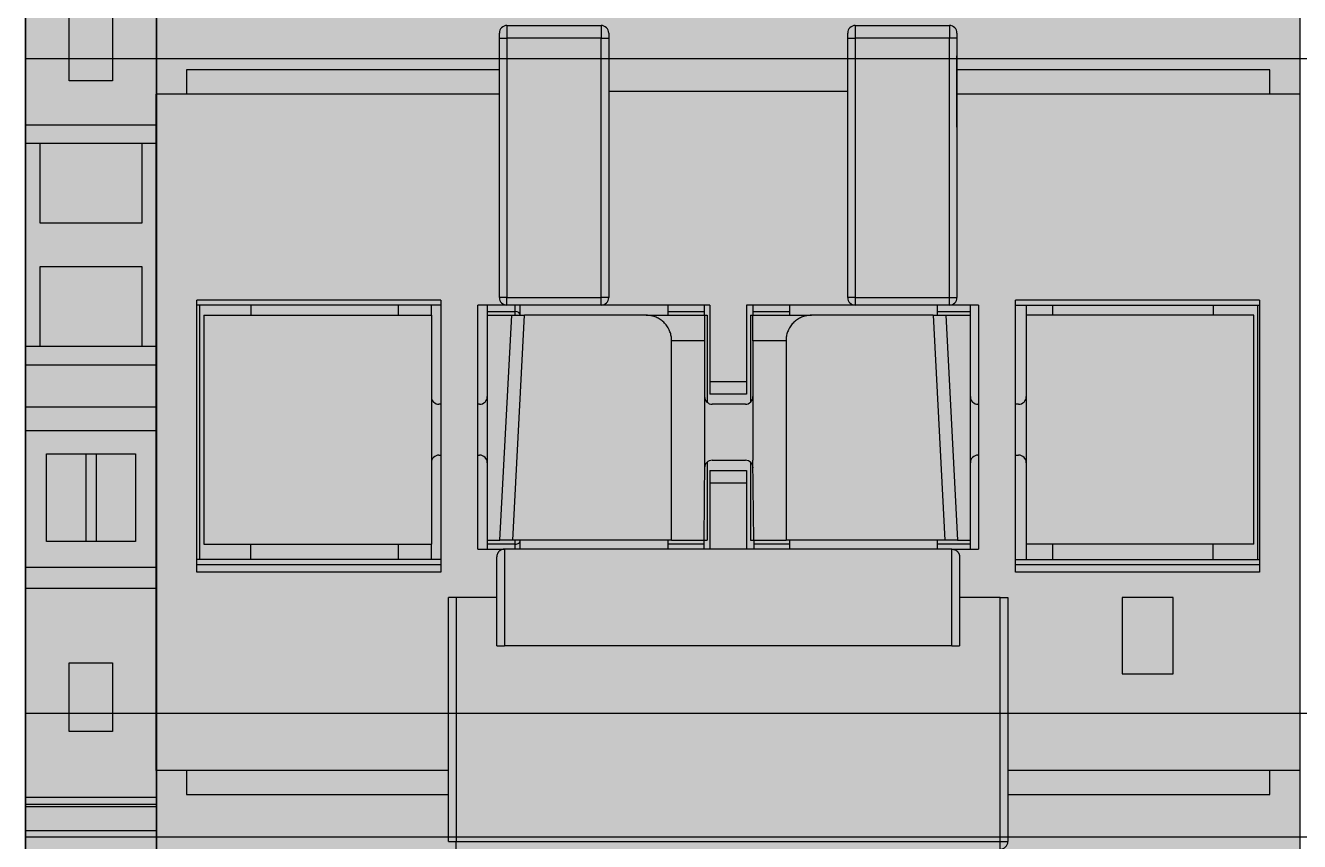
# Model space of a CAD drawing. Extents: x -20 to 2016, y -5898 to 916.
# Drawn here: x 1221.2 to 1271.3, y 622.4 to 654.5 of the extents above; entities that cross this region are included whole.
import ezdxf

# ---------------------------------------------------------------- set-up
doc = ezdxf.new("R2010")
doc.units = 0
doc.layers.add('MAIN-1', color=7, linetype='Continuous')
doc.layers.add('SYMS', color=7, linetype='Continuous')

# ---------------------------------------------------------------- blocks, each defined once
blk = doc.blocks.new('clipfix_35_5-select__2', base_point=(-147.547, 71.306))
at = {"color": 7, "linetype": 'Continuous'}
for p, q in [((-147.547, 76.456), (-147.547, 71.306)), ((-141.281, 76.456), (-147.547, 76.456)), ((-141.281, 71.306), (-141.281, 76.456)), ((-140.345, 76.456), (-141.281, 76.456)), ((-140.345, 71.306), (-140.345, 76.456)), ((-140.244, 76.456), (-140.345, 76.456)), ((-140.244, 76.456), (-140.244, 71.306)), ((-139.986, 76.456), (-140.244, 76.456)), ((-139.986, 76.456), (-139.986, 71.306)), ((-132.965, 76.456), (-139.986, 76.456)), ((-132.965, 76.456), (-132.247, 76.456)), ((-132.965, 71.306), (-132.965, 76.456)), ((-132.247, 75.881), (-132.247, 76.456)), ((-132.247, 76.456), (-124.247, 76.456)), ((-124.247, 76.456), (-124.247, 75.881)), ((-124.247, 76.456), (-123.528, 76.456)), ((-123.528, 76.456), (-121.856, 76.456)), ((-123.528, 71.306), (-123.528, 76.456)), ((-120.931, 76.456), (-121.856, 76.456)), ((-121.856, 76.456), (-121.856, 71.306)), ((-115.557, 76.456), (-120.931, 76.456)), ((-120.931, 76.456), (-120.931, 71.306)), ((-115.557, 76.456), (-115.557, 71.306)), ((-114.737, 76.456), (-115.557, 76.456)), ((-114.737, 71.306), (-114.737, 76.456)), ((-114.737, 76.456), (-106.507, 76.456)), ((-106.507, 76.456), (-106.507, 71.306)), ((-106.507, 76.456), (-106.249, 76.456)), ((-106.249, 71.306), (-106.249, 76.456)), ((-106.249, 76.456), (-106.148, 76.456)), ((-105.212, 76.456), (-106.148, 76.456)), ((-106.148, 71.306), (-106.148, 76.456)), ((-105.212, 76.456), (-98.947, 76.456)), ((-105.212, 71.306), (-105.212, 76.456)), ((-98.947, 71.306), (-98.947, 76.456)), ((-132.247, 71.881), (-132.247, 75.881)), ((-132.247, 75.881), (-129.097, 75.881)), ((-129.097, 75.881), (-129.097, 71.881)), ((-127.397, 75.881), (-124.247, 75.881)), ((-127.397, 71.881), (-127.397, 75.881)), ((-124.247, 75.881), (-124.247, 71.881)), ((-120.022, 75.631), (-116.572, 75.631)), ((-120.022, 74.081), (-120.022, 75.631)), ((-116.572, 75.631), (-116.572, 74.081)), ((-144.647, 73.031), (-144.647, 74.731)), ((-144.647, 74.731), (-141.747, 74.731)), ((-141.747, 74.731), (-141.747, 74.081)), ((-137.397, 74.731), (-134.697, 74.731)), ((-137.397, 73.031), (-137.397, 74.731)), ((-134.697, 74.731), (-134.697, 73.031)), ((-111.797, 74.731), (-109.097, 74.731)), ((-111.797, 73.031), (-111.797, 74.731)), ((-109.097, 74.731), (-109.097, 73.031)), ((-103.697, 74.081), (-103.697, 74.731)), ((-103.697, 74.731), (-100.997, 74.731)), ((-100.997, 74.731), (-100.997, 73.031)), ((-142.261, 74.081), (-142.392, 74.081)), ((-142.392, 73.681), (-142.392, 74.081)), ((-142.261, 73.681), (-142.392, 73.681)), ((-142.261, 74.081), (-142.261, 73.681)), ((-142.261, 74.081), (-141.747, 74.081)), ((-142.261, 73.681), (-141.747, 73.681)), ((-141.747, 74.081), (-141.747, 73.681)), ((-141.747, 73.681), (-141.747, 73.031)), ((-120.022, 74.081), (-116.572, 74.081)), ((-120.022, 73.681), (-120.022, 74.081)), ((-120.022, 73.681), (-116.572, 73.681)), ((-120.022, 72.131), (-120.022, 73.681)), ((-116.572, 74.081), (-116.572, 73.681)), ((-116.572, 73.681), (-116.572, 72.131)), ((-103.697, 73.681), (-103.697, 74.081)), ((-103.697, 74.081), (-103.361, 74.081)), ((-103.697, 73.681), (-103.361, 73.681)), ((-103.697, 73.031), (-103.697, 73.681)), ((-103.361, 74.081), (-103.361, 73.681)), ((-102.661, 74.081), (-103.361, 74.081)), ((-102.661, 73.681), (-103.361, 73.681)), ((-102.661, 74.081), (-102.661, 73.681)), ((-141.747, 73.031), (-144.647, 73.031)), ((-134.697, 73.031), (-137.397, 73.031)), ((-109.097, 73.031), (-111.797, 73.031)), ((-100.997, 73.031), (-103.697, 73.031)), ((-129.097, 71.881), (-132.247, 71.881)), ((-132.247, 71.306), (-132.247, 71.881)), ((-124.247, 71.881), (-127.397, 71.881)), ((-124.247, 71.881), (-124.247, 71.306)), ((-116.572, 72.131), (-120.022, 72.131)), ((-141.281, 71.306), (-147.547, 71.306)), ((-140.345, 71.306), (-141.281, 71.306)), ((-140.244, 71.306), (-140.345, 71.306)), ((-139.986, 71.306), (-140.244, 71.306)), ((-132.965, 71.306), (-139.986, 71.306)), ((-132.965, 71.306), (-132.247, 71.306)), ((-132.247, 71.306), (-124.247, 71.306)), ((-124.247, 71.306), (-123.528, 71.306)), ((-123.528, 71.306), (-121.856, 71.306)), ((-121.856, 71.306), (-120.931, 71.306)), ((-120.931, 71.306), (-115.557, 71.306)), ((-115.557, 71.306), (-114.737, 71.306)), ((-114.737, 71.306), (-106.507, 71.306)), ((-106.507, 71.306), (-106.249, 71.306)), ((-106.249, 71.306), (-106.148, 71.306)), ((-105.212, 71.306), (-106.148, 71.306)), ((-105.212, 71.306), (-98.947, 71.306))]:
    blk.add_line(p, q, dxfattribs=at)

msp = doc.modelspace()

# ---------------------------------------------------------------- hatches: boundary and pattern name
at = {"layer": 'SYMS', "true_color": 0x636466}
h = msp.add_hatch(color=251, dxfattribs=at)
h.dxf.hatch_style = 1
h.paths.add_polyline_path([(1226.364, 605.106), (1271.342, 605.106), (1271.342, 675.606), (1226.364, 675.606)])
h = msp.add_hatch(color=251, dxfattribs=at)
h.dxf.hatch_style = 1
h.paths.add_polyline_path([(1226.364, 665.21), (1221.214, 665.21), (1221.214, 616.61), (1226.364, 616.61)])

# ---------------------------------------------------------------- linework, layer by layer
at = {"layer": 'MAIN-1'}
for p, q in [((1226.353, 654.936), (1226.353, 651.836)), ((1240.153, 654.536), (1243.853, 654.536)), ((1240.153, 654.536), (1240.153, 654.036)), ((1243.853, 654.536), (1243.853, 654.036)), ((1253.853, 654.536), (1257.553, 654.536)), ((1253.853, 654.536), (1253.853, 654.036)), ((1257.553, 654.536), (1257.553, 654.036)), ((1239.853, 654.036), (1239.853, 654.236)), ((1239.853, 643.836), (1239.853, 654.036)), ((1239.853, 654.036), (1240.153, 654.036)), ((1240.153, 654.036), (1240.153, 643.836)), ((1243.853, 654.036), (1240.153, 654.036)), ((1243.853, 643.836), (1243.853, 654.036)), ((1243.853, 654.036), (1244.153, 654.036)), ((1244.153, 654.236), (1244.153, 654.036)), ((1244.153, 654.036), (1244.153, 643.836)), ((1253.553, 654.036), (1253.553, 654.236)), ((1253.553, 643.836), (1253.553, 654.036)), ((1253.553, 654.036), (1253.853, 654.036)), ((1257.553, 654.036), (1253.853, 654.036)), ((1253.853, 654.036), (1253.853, 643.836)), ((1257.553, 643.836), (1257.553, 654.036)), ((1257.853, 654.036), (1257.553, 654.036)), ((1257.853, 654.236), (1257.853, 654.036)), ((1257.853, 654.036), (1257.853, 643.836)), ((1257.853, 650.536), (1257.853, 653.336)), ((1227.553, 652.786), (1227.553, 651.836)), ((1239.853, 652.786), (1227.553, 652.786)), ((1270.153, 652.786), (1257.853, 652.786)), ((1270.153, 651.836), (1270.153, 652.786)), ((1226.353, 625.236), (1226.353, 651.836)), ((1239.853, 651.836), (1226.353, 651.836)), ((1253.553, 651.936), (1244.153, 651.936)), ((1271.353, 651.836), (1257.853, 651.836)), ((1227.953, 633.036), (1227.953, 643.736)), ((1237.553, 643.736), (1227.953, 643.736)), ((1237.553, 643.536), (1227.953, 643.536)), ((1228.078, 633.536), (1228.078, 643.536)), ((1230.078, 643.536), (1230.078, 643.136)), ((1235.878, 643.536), (1235.878, 643.136)), ((1237.178, 643.136), (1237.178, 643.536)), ((1237.553, 643.736), (1237.553, 633.036)), ((1239.003, 633.936), (1239.003, 643.536)), ((1240.153, 643.536), (1239.003, 643.536)), ((1239.378, 643.536), (1239.378, 643.283)), ((1240.153, 643.836), (1239.853, 643.836)), ((1240.153, 643.836), (1243.853, 643.836)), ((1240.153, 643.536), (1240.153, 643.836)), ((1243.853, 643.536), (1240.153, 643.536)), ((1240.478, 643.283), (1240.478, 643.536)), ((1240.678, 643.141), (1240.678, 643.536)), ((1243.853, 643.536), (1243.853, 643.836)), ((1244.153, 643.836), (1243.853, 643.836)), ((1248.128, 643.536), (1243.853, 643.536)), ((1246.478, 643.536), (1246.478, 643.283)), ((1247.928, 643.283), (1247.928, 643.536)), ((1248.128, 643.536), (1248.128, 640.536)), ((1249.578, 643.536), (1249.578, 640.536)), ((1253.853, 643.536), (1249.578, 643.536)), ((1249.828, 643.536), (1249.828, 643.283)), ((1251.278, 643.283), (1251.278, 643.536)), ((1253.853, 643.836), (1253.553, 643.836)), ((1253.853, 643.836), (1257.553, 643.836)), ((1253.853, 643.836), (1253.853, 643.536)), ((1257.553, 643.536), (1253.853, 643.536)), ((1257.078, 643.536), (1257.078, 643.283)), ((1257.553, 643.836), (1257.853, 643.836)), ((1257.553, 643.536), (1257.553, 643.836)), ((1258.703, 643.536), (1257.553, 643.536)), ((1258.378, 643.283), (1258.378, 643.536)), ((1258.703, 643.536), (1258.703, 633.936)), ((1260.153, 633.036), (1260.153, 643.736)), ((1269.753, 643.736), (1260.153, 643.736)), ((1260.153, 643.536), (1269.753, 643.536)), ((1260.578, 643.536), (1260.578, 643.136)), ((1261.628, 643.136), (1261.628, 643.536)), ((1267.928, 643.536), (1267.928, 643.136)), ((1269.678, 643.536), (1269.678, 633.536)), ((1269.753, 643.736), (1269.753, 633.036)), ((1228.228, 643.136), (1237.178, 643.136)), ((1228.228, 643.136), (1228.228, 634.136)), ((1237.178, 643.136), (1237.178, 634.136)), ((1239.378, 643.283), (1239.378, 643.136)), ((1239.378, 643.283), (1240.478, 643.283)), ((1239.378, 643.136), (1239.378, 634.286)), ((1239.378, 643.136), (1240.342, 643.136)), ((1239.878, 634.286), (1240.342, 643.136)), ((1240.342, 643.136), (1240.343, 643.136)), ((1240.343, 643.136), (1240.344, 643.136)), ((1240.344, 643.136), (1240.347, 643.136)), ((1240.347, 643.136), (1240.351, 643.136)), ((1240.351, 643.136), (1240.355, 643.136)), ((1240.355, 643.136), (1240.361, 643.136)), ((1240.361, 643.136), (1240.368, 643.136)), ((1240.368, 643.136), (1240.376, 643.136)), ((1240.376, 643.136), (1240.385, 643.136)), ((1240.378, 634.286), (1240.841, 643.136)), ((1240.385, 643.136), (1240.394, 643.136)), ((1240.394, 643.136), (1240.405, 643.136)), ((1240.405, 643.136), (1240.417, 643.136)), ((1240.417, 643.136), (1240.429, 643.136)), ((1240.429, 643.136), (1240.443, 643.136)), ((1240.443, 643.136), (1240.457, 643.136)), ((1240.457, 643.136), (1240.472, 643.136)), ((1240.472, 643.136), (1240.488, 643.136)), ((1240.478, 643.136), (1240.478, 643.283)), ((1240.488, 643.136), (1240.505, 643.136)), ((1240.505, 643.136), (1240.522, 643.136)), ((1240.522, 643.136), (1240.54, 643.136)), ((1240.54, 643.136), (1240.559, 643.136)), ((1240.559, 643.136), (1240.578, 643.136)), ((1240.578, 643.136), (1240.598, 643.136)), ((1240.598, 643.136), (1240.619, 643.136)), ((1240.619, 643.136), (1240.64, 643.136)), ((1240.64, 643.136), (1240.661, 643.136)), ((1240.661, 643.136), (1240.683, 643.136)), ((1240.678, 643.136), (1240.678, 643.141)), ((1240.683, 643.136), (1240.704, 643.136)), ((1240.704, 643.136), (1240.726, 643.136)), ((1240.726, 643.136), (1240.749, 643.136)), ((1240.749, 643.136), (1240.771, 643.136)), ((1240.771, 643.136), (1240.794, 643.136)), ((1240.794, 643.136), (1240.818, 643.136)), ((1240.818, 643.136), (1240.841, 643.136)), ((1240.841, 643.136), (1240.841, 643.136)), ((1240.841, 643.136), (1240.841, 643.136)), ((1240.841, 643.136), (1240.841, 643.136)), ((1240.841, 643.136), (1240.841, 643.136)), ((1240.841, 643.136), (1240.841, 643.136)), ((1240.841, 643.136), (1240.841, 643.136)), ((1240.841, 643.136), (1240.841, 643.136)), ((1240.841, 643.136), (1240.841, 643.136)), ((1240.841, 643.136), (1240.841, 643.136)), ((1240.841, 643.136), (1240.841, 643.136)), ((1240.841, 643.136), (1240.841, 643.136)), ((1240.841, 643.136), (1240.841, 643.136)), ((1240.841, 643.136), (1240.841, 643.136)), ((1240.841, 643.136), (1240.841, 643.136)), ((1240.841, 643.136), (1240.841, 643.136)), ((1240.841, 643.136), (1240.841, 643.136)), ((1240.841, 643.136), (1240.841, 643.136)), ((1240.841, 643.136), (1240.841, 643.136)), ((1240.841, 643.136), (1240.841, 643.136)), ((1240.841, 643.136), (1240.841, 643.136)), ((1240.841, 643.136), (1240.841, 643.136)), ((1240.841, 643.136), (1240.841, 643.136)), ((1240.841, 643.136), (1240.841, 643.136)), ((1240.841, 643.136), (1240.841, 643.136)), ((1240.841, 643.136), (1240.841, 643.136)), ((1240.841, 643.136), (1240.841, 643.136)), ((1240.841, 643.136), (1240.841, 643.136)), ((1240.841, 643.136), (1240.841, 643.136)), ((1240.841, 643.136), (1240.841, 643.136)), ((1240.841, 643.136), (1240.841, 643.136)), ((1240.841, 643.136), (1240.841, 643.136)), ((1240.841, 643.136), (1240.841, 643.136)), ((1240.841, 643.136), (1240.841, 643.136)), ((1240.841, 643.136), (1240.841, 643.136)), ((1245.628, 643.136), (1240.841, 643.136)), ((1245.674, 643.135), (1245.628, 643.136)), ((1245.629, 643.136), (1247.928, 643.136)), ((1245.719, 643.132), (1245.674, 643.135)), ((1245.763, 643.127), (1245.719, 643.132)), ((1245.807, 643.12), (1245.763, 643.127)), ((1245.851, 643.111), (1245.807, 643.12)), ((1245.894, 643.1), (1245.851, 643.111)), ((1245.937, 643.087), (1245.894, 643.1)), ((1245.979, 643.072), (1245.937, 643.087)), ((1246.021, 643.056), (1245.979, 643.072)), ((1246.062, 643.037), (1246.021, 643.056)), ((1246.102, 643.017), (1246.062, 643.037)), ((1246.141, 642.995), (1246.102, 643.017)), ((1246.179, 642.971), (1246.141, 642.995)), ((1246.216, 642.945), (1246.179, 642.971)), ((1246.252, 642.918), (1246.216, 642.945)), ((1246.478, 643.283), (1246.478, 643.136)), ((1246.478, 643.283), (1247.928, 643.283)), ((1247.928, 643.136), (1247.928, 643.283)), ((1247.928, 643.136), (1247.928, 642.136)), ((1247.928, 643.136), (1248.028, 643.136)), ((1248.028, 643.136), (1248.028, 639.712)), ((1249.728, 643.136), (1249.728, 639.712)), ((1249.728, 643.136), (1249.828, 643.136)), ((1249.828, 643.283), (1249.828, 643.136)), ((1249.828, 643.283), (1251.278, 643.283)), ((1249.828, 642.136), (1249.828, 643.136)), ((1249.828, 643.136), (1252.127, 643.136)), ((1251.278, 643.136), (1251.278, 643.283)), ((1251.54, 642.945), (1251.505, 642.918)), ((1251.577, 642.971), (1251.54, 642.945)), ((1251.615, 642.995), (1251.577, 642.971)), ((1251.654, 643.017), (1251.615, 642.995)), ((1251.694, 643.037), (1251.654, 643.017)), ((1251.735, 643.056), (1251.694, 643.037)), ((1251.777, 643.072), (1251.735, 643.056)), ((1251.819, 643.087), (1251.777, 643.072)), ((1251.862, 643.1), (1251.819, 643.087)), ((1251.905, 643.111), (1251.862, 643.1)), ((1251.949, 643.12), (1251.905, 643.111)), ((1251.993, 643.127), (1251.949, 643.12)), ((1252.037, 643.132), (1251.993, 643.127)), ((1252.082, 643.135), (1252.037, 643.132)), ((1252.128, 643.136), (1252.082, 643.135)), ((1256.915, 643.136), (1252.128, 643.136)), ((1256.915, 643.136), (1256.915, 643.136)), ((1256.915, 643.136), (1256.915, 643.136)), ((1256.915, 643.136), (1256.915, 643.136)), ((1256.915, 643.136), (1256.915, 643.136)), ((1256.915, 643.136), (1256.915, 643.136)), ((1256.915, 643.136), (1256.915, 643.136)), ((1256.915, 643.136), (1257.379, 634.286)), ((1256.915, 643.136), (1256.939, 643.136)), ((1256.939, 643.136), (1256.962, 643.136)), ((1256.962, 643.136), (1256.985, 643.136)), ((1256.985, 643.136), (1257.008, 643.136)), ((1257.008, 643.136), (1257.03, 643.136)), ((1257.03, 643.136), (1257.052, 643.136)), ((1257.052, 643.136), (1257.074, 643.136)), ((1257.074, 643.136), (1257.095, 643.136)), ((1257.078, 643.283), (1257.078, 643.136)), ((1257.078, 643.283), (1258.378, 643.283)), ((1257.095, 643.136), (1257.117, 643.136)), ((1257.117, 643.136), (1257.138, 643.136)), ((1257.138, 643.136), (1257.158, 643.136)), ((1257.158, 643.136), (1257.178, 643.136)), ((1257.178, 643.136), (1257.197, 643.136)), ((1257.197, 643.136), (1257.216, 643.136)), ((1257.216, 643.136), (1257.234, 643.136)), ((1257.234, 643.136), (1257.252, 643.136)), ((1257.252, 643.136), (1257.268, 643.136)), ((1257.268, 643.136), (1257.284, 643.136)), ((1257.284, 643.136), (1257.299, 643.136)), ((1257.299, 643.136), (1257.314, 643.136)), ((1257.314, 643.136), (1257.327, 643.136)), ((1257.327, 643.136), (1257.34, 643.136)), ((1257.34, 643.136), (1257.351, 643.136)), ((1257.351, 643.136), (1257.362, 643.136)), ((1257.362, 643.136), (1257.372, 643.136)), ((1257.372, 643.136), (1257.381, 643.136)), ((1257.381, 643.136), (1257.389, 643.136)), ((1257.389, 643.136), (1257.395, 643.136)), ((1257.395, 643.136), (1257.401, 643.136)), ((1257.401, 643.136), (1257.406, 643.136)), ((1257.406, 643.136), (1257.41, 643.136)), ((1257.41, 643.136), (1257.412, 643.136)), ((1257.412, 643.136), (1257.414, 643.136)), ((1257.414, 643.136), (1257.414, 643.136)), ((1257.414, 643.136), (1258.378, 643.136)), ((1257.414, 643.136), (1257.878, 634.286)), ((1258.378, 643.136), (1258.378, 643.283)), ((1258.378, 634.286), (1258.378, 643.136)), ((1260.578, 643.136), (1260.578, 634.136)), ((1269.528, 643.136), (1260.578, 643.136)), ((1269.528, 634.136), (1269.528, 643.136)), ((1246.286, 642.889), (1246.252, 642.918)), ((1246.319, 642.859), (1246.286, 642.889)), ((1246.351, 642.827), (1246.319, 642.859)), ((1246.381, 642.794), (1246.351, 642.827)), ((1246.41, 642.76), (1246.381, 642.794)), ((1246.437, 642.724), (1246.41, 642.76)), ((1246.463, 642.687), (1246.437, 642.724)), ((1246.487, 642.649), (1246.463, 642.687)), ((1246.509, 642.61), (1246.487, 642.649)), ((1246.529, 642.57), (1246.509, 642.61)), ((1246.548, 642.529), (1246.529, 642.57)), ((1246.564, 642.487), (1246.548, 642.529)), ((1246.579, 642.445), (1246.564, 642.487)), ((1246.592, 642.402), (1246.579, 642.445)), ((1251.177, 642.445), (1251.164, 642.402)), ((1251.192, 642.487), (1251.177, 642.445)), ((1251.209, 642.529), (1251.192, 642.487)), ((1251.227, 642.57), (1251.209, 642.529)), ((1251.248, 642.61), (1251.227, 642.57)), ((1251.27, 642.649), (1251.248, 642.61)), ((1251.294, 642.687), (1251.27, 642.649)), ((1251.319, 642.724), (1251.294, 642.687)), ((1251.346, 642.76), (1251.319, 642.724)), ((1251.375, 642.794), (1251.346, 642.76)), ((1251.405, 642.827), (1251.375, 642.794)), ((1251.437, 642.859), (1251.405, 642.827)), ((1251.47, 642.889), (1251.437, 642.859)), ((1251.505, 642.918), (1251.47, 642.889)), ((1246.603, 642.359), (1246.592, 642.402)), ((1246.612, 642.315), (1246.603, 642.359)), ((1246.619, 642.271), (1246.612, 642.315)), ((1246.624, 642.227), (1246.619, 642.271)), ((1246.627, 642.181), (1246.624, 642.227)), ((1246.628, 642.136), (1246.627, 642.181)), ((1246.628, 634.286), (1246.628, 642.136)), ((1247.928, 642.136), (1246.628, 642.136)), ((1247.928, 642.136), (1247.928, 637.436)), ((1249.828, 642.136), (1249.828, 637.436)), ((1251.128, 642.136), (1249.828, 642.136)), ((1251.129, 642.181), (1251.128, 642.136)), ((1251.128, 642.136), (1251.128, 634.286)), ((1251.132, 642.227), (1251.129, 642.181)), ((1251.137, 642.271), (1251.132, 642.227)), ((1251.144, 642.315), (1251.137, 642.271)), ((1251.153, 642.359), (1251.144, 642.315)), ((1251.164, 642.402), (1251.153, 642.359)), ((1248.128, 640.536), (1249.578, 640.536)), ((1248.128, 640.536), (1248.128, 640.036)), ((1249.578, 640.536), (1249.578, 640.036)), ((1249.578, 640.036), (1248.128, 640.036)), ((1237.553, 639.636), (1237.478, 639.636)), ((1239.078, 639.636), (1239.003, 639.636)), ((1249.528, 639.636), (1248.228, 639.636)), ((1258.703, 639.636), (1258.678, 639.636)), ((1260.278, 639.636), (1260.153, 639.636)), ((1237.478, 637.636), (1237.553, 637.636)), ((1239.003, 637.636), (1239.078, 637.636)), ((1247.928, 637.436), (1247.901, 634.286)), ((1248.226, 637.436), (1249.531, 637.436)), ((1249.856, 634.286), (1249.828, 637.436)), ((1258.678, 637.636), (1258.703, 637.636)), ((1260.153, 637.636), (1260.278, 637.636)), ((1248.028, 637.362), (1248.028, 634.286)), ((1248.128, 637.036), (1248.128, 636.536)), ((1248.128, 637.036), (1249.578, 637.036)), ((1249.578, 637.036), (1249.578, 636.536)), ((1249.728, 637.362), (1249.728, 634.286)), ((1248.128, 636.536), (1248.128, 633.936)), ((1249.578, 636.536), (1248.128, 636.536)), ((1249.578, 636.536), (1249.578, 633.936)), ((1228.228, 634.136), (1237.178, 634.136)), ((1230.078, 633.536), (1230.078, 634.136)), ((1235.878, 634.136), (1235.878, 633.536)), ((1237.178, 633.536), (1237.178, 634.136)), ((1239.003, 633.936), (1240.053, 633.936)), ((1239.378, 634.286), (1239.378, 634.136)), ((1239.378, 634.286), (1239.878, 634.286)), ((1239.378, 634.136), (1239.378, 633.936)), ((1240.478, 634.136), (1239.378, 634.136)), ((1239.879, 634.286), (1239.878, 634.286)), ((1239.88, 634.286), (1239.879, 634.286)), ((1239.883, 634.286), (1239.88, 634.286)), ((1239.887, 634.286), (1239.883, 634.286)), ((1239.891, 634.286), (1239.887, 634.286)), ((1239.897, 634.286), (1239.891, 634.286)), ((1239.904, 634.286), (1239.897, 634.286)), ((1239.912, 634.286), (1239.904, 634.286)), ((1239.92, 633.905), (1239.904, 633.896)), ((1239.921, 634.286), (1239.912, 634.286)), ((1239.936, 633.912), (1239.92, 633.905)), ((1239.931, 634.286), (1239.921, 634.286)), ((1239.941, 634.286), (1239.931, 634.286)), ((1239.953, 633.919), (1239.936, 633.912)), ((1239.953, 634.286), (1239.941, 634.286)), ((1239.966, 634.286), (1239.953, 634.286)), ((1239.97, 633.924), (1239.953, 633.919)), ((1239.979, 634.286), (1239.966, 634.286)), ((1239.986, 633.929), (1239.97, 633.924)), ((1239.993, 634.286), (1239.979, 634.286)), ((1240.003, 633.932), (1239.986, 633.929)), ((1240.008, 634.286), (1239.993, 634.286)), ((1240.02, 633.934), (1240.003, 633.932)), ((1240.024, 634.286), (1240.008, 634.286)), ((1240.037, 633.936), (1240.02, 633.934)), ((1240.041, 634.286), (1240.024, 634.286)), ((1240.053, 633.936), (1240.037, 633.936)), ((1240.058, 634.286), (1240.041, 634.286)), ((1257.653, 633.936), (1240.053, 633.936)), ((1240.053, 633.936), (1240.053, 630.136)), ((1240.076, 634.286), (1240.058, 634.286)), ((1240.095, 634.286), (1240.076, 634.286)), ((1240.115, 634.286), (1240.095, 634.286)), ((1240.135, 634.286), (1240.115, 634.286)), ((1240.155, 634.286), (1240.135, 634.286)), ((1240.176, 634.286), (1240.155, 634.286)), ((1240.197, 634.286), (1240.176, 634.286)), ((1240.219, 634.286), (1240.197, 634.286)), ((1240.241, 634.286), (1240.219, 634.286)), ((1240.263, 634.286), (1240.241, 634.286)), ((1240.285, 634.286), (1240.263, 634.286)), ((1240.308, 634.286), (1240.285, 634.286)), ((1240.331, 634.286), (1240.308, 634.286)), ((1240.354, 634.286), (1240.331, 634.286)), ((1240.378, 634.286), (1240.354, 634.286)), ((1240.378, 634.286), (1240.378, 634.286)), ((1240.378, 634.286), (1240.378, 634.286)), ((1240.378, 634.286), (1240.378, 634.286)), ((1240.378, 634.286), (1240.378, 634.286)), ((1240.378, 634.286), (1240.378, 634.286)), ((1240.378, 634.286), (1240.378, 634.286)), ((1246.628, 634.286), (1240.378, 634.286)), ((1240.478, 634.136), (1240.478, 634.286)), ((1240.478, 633.936), (1240.478, 634.136)), ((1240.678, 634.277), (1240.678, 634.286)), ((1240.678, 633.936), (1240.678, 634.277)), ((1246.478, 634.286), (1246.478, 634.136)), ((1246.478, 634.136), (1246.478, 633.936)), ((1247.899, 634.136), (1246.478, 634.136)), ((1246.628, 634.286), (1247.901, 634.286)), ((1247.899, 634.136), (1247.898, 633.936)), ((1247.9, 634.151), (1247.899, 634.136)), ((1247.901, 634.266), (1247.9, 634.259)), ((1247.9, 634.259), (1247.9, 634.252)), ((1247.9, 634.252), (1247.9, 634.245)), ((1247.9, 634.245), (1247.9, 634.236)), ((1247.9, 634.236), (1247.9, 634.226)), ((1247.9, 634.226), (1247.9, 634.216)), ((1247.9, 634.216), (1247.9, 634.205)), ((1247.9, 634.205), (1247.9, 634.193)), ((1247.9, 634.193), (1247.9, 634.18)), ((1247.9, 634.18), (1247.9, 634.166)), ((1247.9, 634.166), (1247.9, 634.151)), ((1247.901, 634.286), (1248.028, 634.286)), ((1247.901, 634.286), (1247.901, 634.286)), ((1247.901, 634.286), (1247.901, 634.284)), ((1247.901, 634.284), (1247.901, 634.282)), ((1247.901, 634.282), (1247.901, 634.279)), ((1247.901, 634.279), (1247.901, 634.276)), ((1247.901, 634.276), (1247.901, 634.271)), ((1247.901, 634.271), (1247.901, 634.266)), ((1249.728, 634.286), (1249.856, 634.286)), ((1249.856, 634.286), (1251.128, 634.286)), ((1249.856, 634.286), (1249.856, 634.286)), ((1249.856, 634.286), (1249.856, 634.284)), ((1249.856, 634.284), (1249.856, 634.282)), ((1249.856, 634.282), (1249.856, 634.279)), ((1249.856, 634.279), (1249.856, 634.276)), ((1249.856, 634.276), (1249.856, 634.271)), ((1249.856, 634.271), (1249.856, 634.266)), ((1249.856, 634.266), (1249.856, 634.259)), ((1249.856, 634.259), (1249.856, 634.252)), ((1249.856, 634.252), (1249.856, 634.245)), ((1249.856, 634.245), (1249.856, 634.236)), ((1249.856, 634.236), (1249.856, 634.226)), ((1249.856, 634.226), (1249.856, 634.216)), ((1249.856, 634.216), (1249.856, 634.205)), ((1249.856, 634.205), (1249.857, 634.193)), ((1249.857, 634.193), (1249.857, 634.18)), ((1249.857, 634.18), (1249.857, 634.166)), ((1249.857, 634.166), (1249.857, 634.151)), ((1249.857, 634.151), (1249.857, 634.136)), ((1251.278, 634.136), (1249.857, 634.136)), ((1249.857, 634.136), (1249.859, 633.936)), ((1257.379, 634.286), (1251.128, 634.286)), ((1251.278, 634.136), (1251.278, 634.286)), ((1251.278, 633.936), (1251.278, 634.136)), ((1257.078, 634.286), (1257.078, 634.136)), ((1257.078, 634.136), (1257.078, 633.936)), ((1258.378, 634.136), (1257.078, 634.136)), ((1257.379, 634.286), (1257.379, 634.286)), ((1257.379, 634.286), (1257.379, 634.286)), ((1257.379, 634.286), (1257.379, 634.286)), ((1257.379, 634.286), (1257.379, 634.286)), ((1257.379, 634.286), (1257.379, 634.286)), ((1257.379, 634.286), (1257.379, 634.286)), ((1257.403, 634.286), (1257.379, 634.286)), ((1257.426, 634.286), (1257.403, 634.286)), ((1257.449, 634.286), (1257.426, 634.286)), ((1257.471, 634.286), (1257.449, 634.286)), ((1257.494, 634.286), (1257.471, 634.286)), ((1257.516, 634.286), (1257.494, 634.286)), ((1257.538, 634.286), (1257.516, 634.286)), ((1257.559, 634.286), (1257.538, 634.286)), ((1257.581, 634.286), (1257.559, 634.286)), ((1257.601, 634.286), (1257.581, 634.286)), ((1257.622, 634.286), (1257.601, 634.286)), ((1257.642, 634.286), (1257.622, 634.286)), ((1257.661, 634.286), (1257.642, 634.286)), ((1257.653, 633.936), (1258.703, 633.936)), ((1257.653, 633.936), (1257.67, 633.936)), ((1257.653, 630.136), (1257.653, 633.936)), ((1257.68, 634.286), (1257.661, 634.286)), ((1257.67, 633.936), (1257.686, 633.934)), ((1257.698, 634.286), (1257.68, 634.286)), ((1257.686, 633.934), (1257.703, 633.932)), ((1257.715, 634.286), (1257.698, 634.286)), ((1257.703, 633.932), (1257.72, 633.929)), ((1257.732, 634.286), (1257.715, 634.286)), ((1257.72, 633.929), (1257.737, 633.924)), ((1257.748, 634.286), (1257.732, 634.286)), ((1257.737, 633.924), (1257.753, 633.919)), ((1257.763, 634.286), (1257.748, 634.286)), ((1257.753, 633.919), (1257.77, 633.912)), ((1257.777, 634.286), (1257.763, 634.286)), ((1257.77, 633.912), (1257.786, 633.905)), ((1257.791, 634.286), (1257.777, 634.286)), ((1257.786, 633.905), (1257.802, 633.896)), ((1257.803, 634.286), (1257.791, 634.286)), ((1257.815, 634.286), (1257.803, 634.286)), ((1257.826, 634.286), (1257.815, 634.286)), ((1257.836, 634.286), (1257.826, 634.286)), ((1257.844, 634.286), (1257.836, 634.286)), ((1257.852, 634.286), (1257.844, 634.286)), ((1257.859, 634.286), (1257.852, 634.286)), ((1257.865, 634.286), (1257.859, 634.286)), ((1257.87, 634.286), (1257.865, 634.286)), ((1257.873, 634.286), (1257.87, 634.286)), ((1257.876, 634.286), (1257.873, 634.286)), ((1257.878, 634.286), (1257.876, 634.286)), ((1257.878, 634.286), (1258.378, 634.286)), ((1257.878, 634.286), (1257.878, 634.286)), ((1258.378, 634.136), (1258.378, 634.286)), ((1258.378, 633.936), (1258.378, 634.136)), ((1260.578, 634.136), (1260.578, 633.536)), ((1269.528, 634.136), (1260.578, 634.136)), ((1261.628, 633.536), (1261.628, 634.136)), ((1267.928, 633.536), (1267.928, 634.136)), ((1237.553, 633.536), (1227.953, 633.536)), ((1239.754, 633.657), (1239.753, 633.636)), ((1239.753, 630.136), (1239.753, 633.636)), ((1239.756, 633.677), (1239.754, 633.657)), ((1239.759, 633.696), (1239.756, 633.677)), ((1239.764, 633.714), (1239.759, 633.696)), ((1239.769, 633.732), (1239.764, 633.714)), ((1239.775, 633.748), (1239.769, 633.732)), ((1239.781, 633.763), (1239.775, 633.748)), ((1239.788, 633.778), (1239.781, 633.763)), ((1239.796, 633.792), (1239.788, 633.778)), ((1239.805, 633.805), (1239.796, 633.792)), ((1239.814, 633.818), (1239.805, 633.805)), ((1239.825, 633.83), (1239.814, 633.818)), ((1239.836, 633.843), (1239.825, 633.83)), ((1239.848, 633.855), (1239.836, 633.843)), ((1239.861, 633.866), (1239.848, 633.855)), ((1239.875, 633.877), (1239.861, 633.866)), ((1239.889, 633.887), (1239.875, 633.877)), ((1239.904, 633.896), (1239.889, 633.887)), ((1257.802, 633.896), (1257.817, 633.887)), ((1257.817, 633.887), (1257.832, 633.877)), ((1257.832, 633.877), (1257.846, 633.866)), ((1257.846, 633.866), (1257.858, 633.855)), ((1257.858, 633.855), (1257.87, 633.843)), ((1257.87, 633.843), (1257.882, 633.83)), ((1257.882, 633.83), (1257.892, 633.818)), ((1257.892, 633.818), (1257.901, 633.805)), ((1257.901, 633.805), (1257.91, 633.792)), ((1257.91, 633.792), (1257.918, 633.778)), ((1257.918, 633.778), (1257.925, 633.763)), ((1257.925, 633.763), (1257.932, 633.748)), ((1257.932, 633.748), (1257.937, 633.732)), ((1257.937, 633.732), (1257.943, 633.714)), ((1257.943, 633.714), (1257.947, 633.696)), ((1257.947, 633.696), (1257.95, 633.677)), ((1257.95, 633.677), (1257.952, 633.657)), ((1257.952, 633.657), (1257.953, 633.636)), ((1257.953, 633.636), (1257.953, 630.136)), ((1260.153, 633.536), (1269.753, 633.536)), ((1227.953, 633.336), (1237.553, 633.336)), ((1237.553, 633.036), (1227.953, 633.036)), ((1260.153, 633.336), (1269.753, 633.336)), ((1269.753, 633.036), (1260.153, 633.036)), ((1238.153, 632.036), (1237.853, 632.036)), ((1237.853, 622.436), (1237.853, 632.036)), ((1239.753, 632.036), (1238.153, 632.036)), ((1238.153, 632.036), (1238.153, 622.436)), ((1259.553, 632.036), (1257.953, 632.036)), ((1259.553, 622.436), (1259.553, 632.036)), ((1259.553, 632.036), (1259.853, 632.036)), ((1259.853, 632.036), (1259.853, 622.436)), ((1264.353, 632.036), (1264.353, 629.036)), ((1266.353, 632.036), (1264.353, 632.036)), ((1266.353, 629.036), (1266.353, 632.036)), ((1239.753, 630.136), (1240.053, 630.136)), ((1257.653, 630.136), (1240.053, 630.136)), ((1257.653, 630.136), (1257.953, 630.136)), ((1264.353, 629.036), (1266.353, 629.036)), ((1226.353, 625.236), (1226.353, 622.136)), ((1237.853, 625.236), (1226.353, 625.236)), ((1227.553, 625.236), (1227.553, 624.286)), ((1271.353, 625.236), (1259.853, 625.236)), ((1270.153, 624.286), (1270.153, 625.236)), ((1227.553, 624.286), (1237.853, 624.286)), ((1259.853, 624.286), (1270.153, 624.286)), ((1237.853, 622.436), (1238.153, 622.436)), ((1238.153, 622.436), (1259.553, 622.436)), ((1238.153, 622.136), (1238.153, 622.436)), ((1259.553, 622.136), (1259.553, 622.436)), ((1259.553, 622.436), (1259.853, 622.436))]:
    msp.add_line(p, q, dxfattribs=at)
for centre, start, end in [((1240.153, 654.236), 90, 180.0008), ((1243.853, 654.236), 359.9994, 90), ((1253.853, 654.236), 90, 180.0006), ((1257.553, 654.236), 0, 90), ((1240.153, 643.836), 180, 270), ((1243.853, 643.836), 270, 0), ((1253.853, 643.836), 180, 270), ((1257.553, 643.836), 270, 0), ((1237.478, 639.936), 180, 270), ((1239.078, 639.936), 270, 0), ((1248.228, 639.936), 180, 270), ((1249.528, 639.936), 270, 0), ((1258.678, 639.936), 180, 270), ((1260.278, 639.936), 270, 0), ((1237.478, 637.336), 90, 180), ((1239.078, 637.336), 0, 90), ((1248.226, 637.136), 90, 179.5), ((1249.531, 637.136), 0.3789, 90), ((1258.678, 637.336), 90, 180), ((1260.278, 637.336), 0, 90), ((1259.553, 622.436), 270, 0)]:
    msp.add_arc(centre, 0.3, start, end, dxfattribs=at)
for centre, major_axis, start_param, end_param in [((1240.478, 643.141), (0.2, 0), 0, 1.570796), ((1240.478, 634.277), (-0.2, 0), 1.570796, 3.141603)]:
    msp.add_ellipse(centre, major_axis=major_axis, ratio=0.707107, start_param=start_param, end_param=end_param, dxfattribs=at)
at = {"layer": 'SYMS'}
for p, q in [((1221.214, 657.619), (1221.214, 622.619)), ((1221.214, 622.619), (1466.098, 622.619))]:
    msp.add_line(p, q, dxfattribs=at)
for points in [[(1226.364, 675.606), (1271.342, 675.606), (1271.342, 605.106), (1226.364, 605.106)], [(1221.214, 665.21), (1226.364, 665.21), (1226.364, 616.61), (1221.214, 616.61)], [(1221.214, 653.242), (1466.098, 653.242), (1466.098, 627.47), (1221.214, 627.47)]]:
    msp.add_lwpolyline(points, close=True, dxfattribs=at)

# ---------------------------------------------------------------- block references
at = {"rotation": 270}
msp.add_blockref('clipfix_35_5-select__2', (1221.214, 665.21), dxfattribs=at)

doc.saveas('drawing.dxf')
